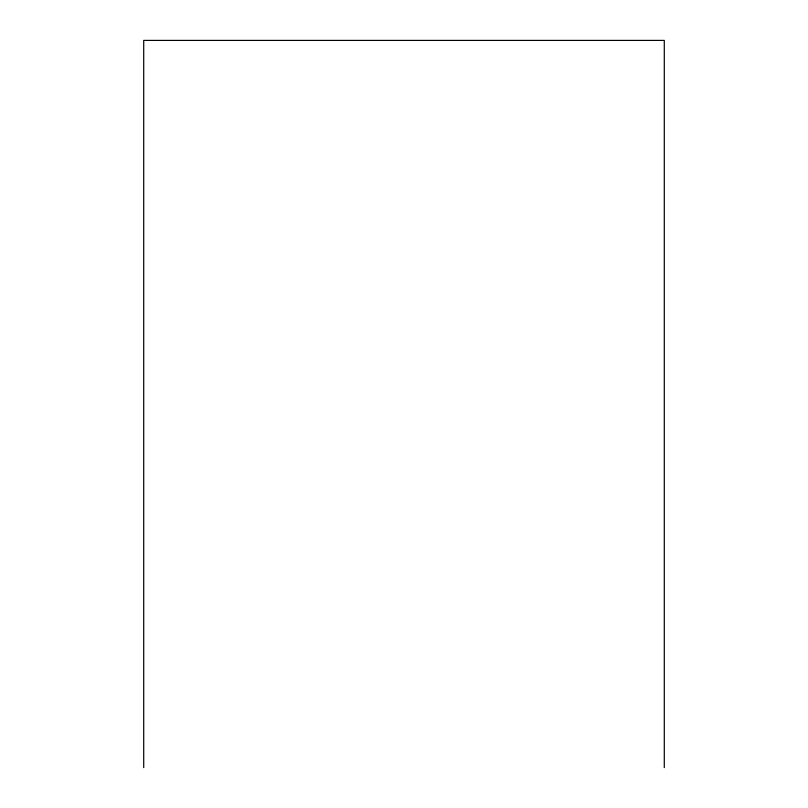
<?xml version="1.0" encoding="UTF-8"?>
<svg xmlns="http://www.w3.org/2000/svg" width="808" height="808" viewBox="0 0 808 808"><rect width="100%" height="100%" fill="white"/><g stroke="black" fill="none" stroke-linecap="round" stroke-linejoin="round"><path stroke-width="1.21" d="M664.287 767.6L664.287 40.4L143.713 40.4L143.713 767.6"/></g></svg>
